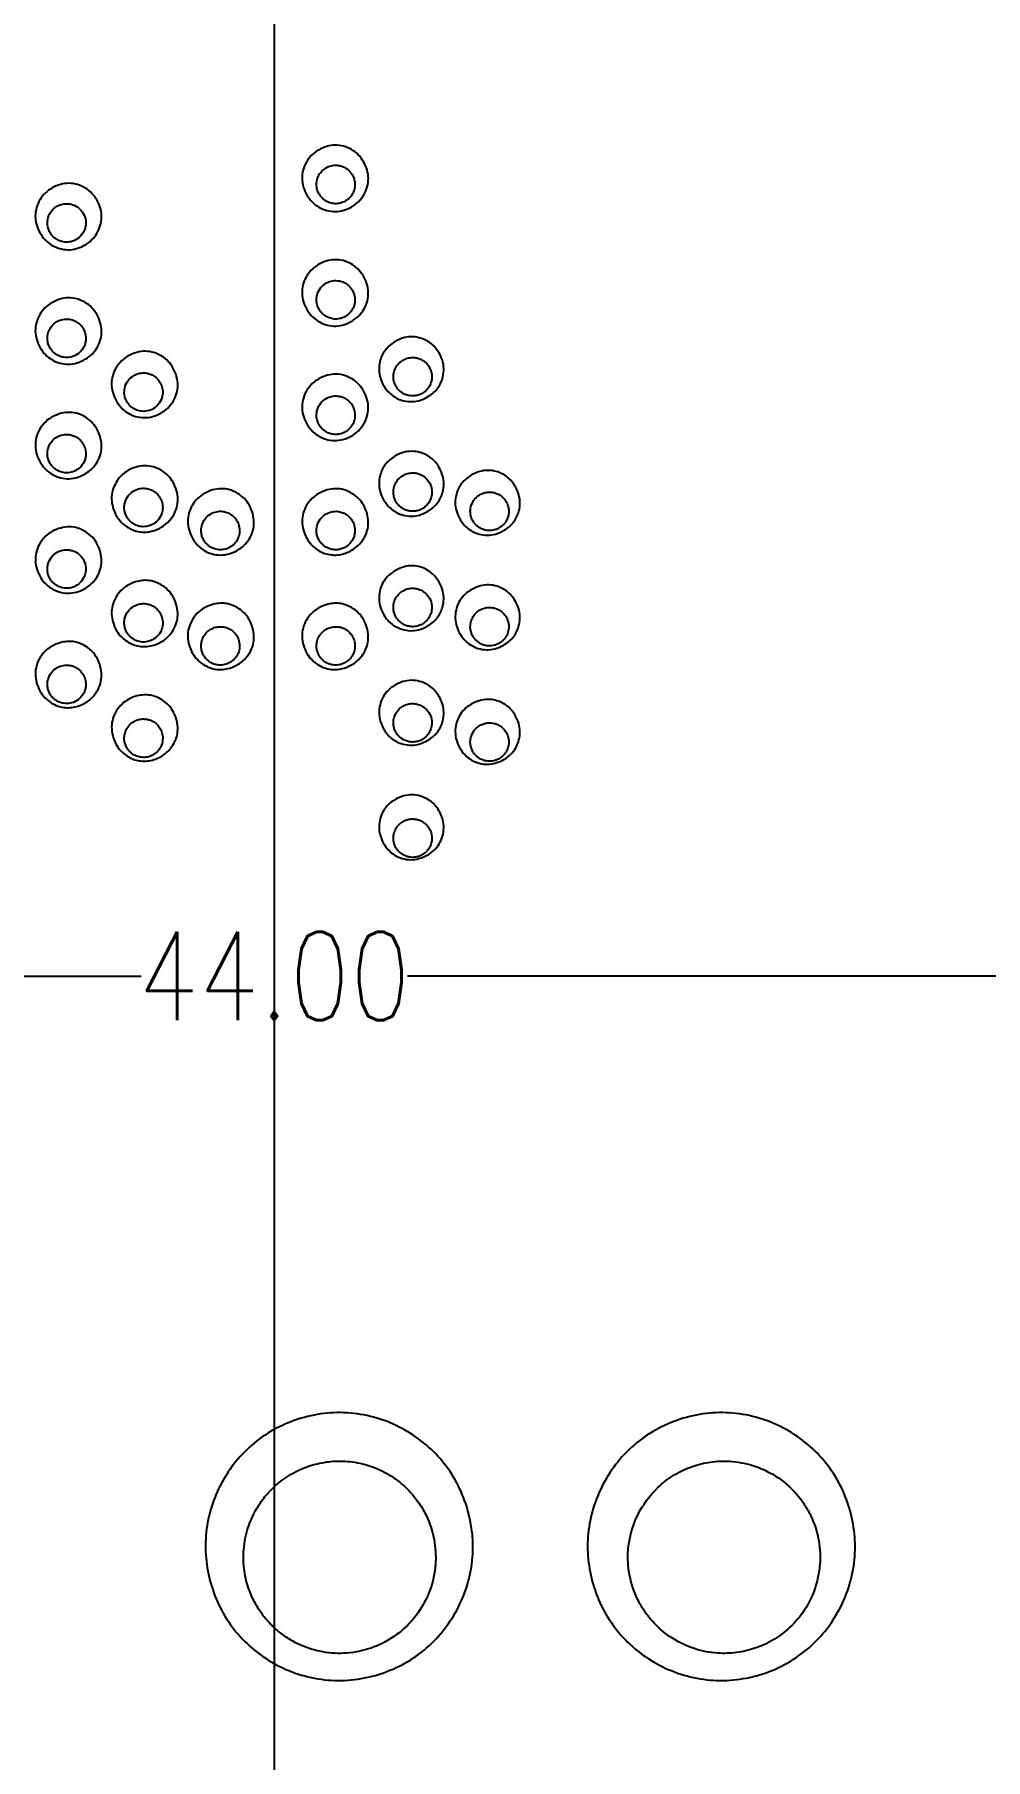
# Model space of a CAD drawing. Header units: inches. Extents: x 259 to 852, y 525 to 700.
# Drawn here: x 480.92 to 505.66, y 569.28 to 614.14 of the extents above; entities that cross this region are included whole.
import ezdxf
from ezdxf.lldxf.tags import DXFTag

# ---------------------------------------------------------------- set-up
doc = ezdxf.new("R2010")
doc.units = ezdxf.units.IN
doc.layers.add('13', color=7, linetype='Continuous')
doc.layers.add('9', color=7, linetype='Continuous')
doc.styles.get("Standard").update_dxf_attribs({"font": 'txt.shx', "width": 0.8})
tags = doc.linetypes.add('PHANTOM', pattern=[50.5, 18, -6.5, 6.5, -6.5, 6.5, -6.5]).pattern_tags.tags
tags[14:15] = [DXFTag(74, 4), DXFTag(75, 0), DXFTag(340, '0'), DXFTag(46, 0.0), DXFTag(50, 0.0), DXFTag(44, 0.0), DXFTag(45, 0.0)]
tags[12:13] = [DXFTag(74, 4), DXFTag(75, 0), DXFTag(340, '0'), DXFTag(46, 0.0), DXFTag(50, 0.0), DXFTag(44, 0.0), DXFTag(45, 0.0)]
tags[10:11] = [DXFTag(74, 4), DXFTag(75, 0), DXFTag(340, '0'), DXFTag(46, 0.0), DXFTag(50, 0.0), DXFTag(44, 0.0), DXFTag(45, 0.0)]
tags[8:9] = [DXFTag(74, 4), DXFTag(75, 0), DXFTag(340, '0'), DXFTag(46, 0.0), DXFTag(50, 0.0), DXFTag(44, 0.0), DXFTag(45, 0.0)]
tags[6:7] = [DXFTag(74, 4), DXFTag(75, 0), DXFTag(340, '0'), DXFTag(46, 0.0), DXFTag(50, 0.0), DXFTag(44, 0.0), DXFTag(45, 0.0)]
tags[4:5] = [DXFTag(74, 4), DXFTag(75, 0), DXFTag(340, '0'), DXFTag(46, 0.0), DXFTag(50, 0.0), DXFTag(44, 0.0), DXFTag(45, 0.0)]
doc.dimstyles.get("Standard").update_dxf_attribs({"dimtxt": 2.3, "dimasz": 2, "dimexe": 0.18, "dimexo": 0.0625, "dimgap": 0.09, "dimtad": 0, "dimzin": 0, "dimdsep": 46, "dimtxsty": 'Standard', "dimcen": 0.09, "dimclrd": 4, "dimclre": 4, "dimclrt": 3, "dimadec": 0, "dimazin": 0, "dimtfac": 1, "dimtofl": 0, "dimtmove": 0, "dimatfit": 3, "dimfxl": 0, "dimtolj": 1, "dimtzin": 0, "dimarcsym": 0})

# ---------------------------------------------------------------- blocks, each defined once
blk = doc.blocks.new('*D24')
at = {"color": 4, "lineweight": -2}
for p, q in [((465.156, 592.982), (465.156, 589.478)), ((509.156, 592.982), (509.156, 589.478)), ((467.156, 589.658), (483.693, 589.658)), ((507.156, 589.658), (490.62, 589.658))]:
    blk.add_line(p, q, dxfattribs=at)
at = {"color": 4}
for points in [[(467.156, 589.992), (467.156, 589.325), (465.156, 589.658)], [(507.156, 589.992), (507.156, 589.325), (509.156, 589.658)]]:
    blk.add_solid(points, dxfattribs=at)
at = {"layer": 'Defpoints', "color": 0}
for p in [(465.156, 593.045), (509.156, 593.045), (509.156, 589.658)]:
    blk.add_point(p, dxfattribs=at)
at = {"color": 3, "insert": (487.156, 589.658), "char_height": 2.3, "attachment_point": 5}
blk.add_mtext('\\A1;44.00', dxfattribs=at)

msp = doc.modelspace()

# ---------------------------------------------------------------- linework, layer by layer
at = {"layer": '13', "color": 7}
for points, knots in [([(489.558, 610.131), (489.534, 610.06), (489.469, 609.927), (489.319, 609.757), (489.128, 609.632), (488.914, 609.549), (488.686, 609.53), (488.466, 609.577), (488.265, 609.676), (488.096, 609.826), (487.971, 610.018), (487.889, 610.232), (487.87, 610.459), (487.917, 610.679), (488.014, 610.88), (488.165, 611.05), (488.356, 611.175), (488.57, 611.258), (488.799, 611.277), (489.018, 611.229), (489.22, 611.131), (489.389, 610.98), (489.513, 610.789), (489.595, 610.574), (489.614, 610.347), (489.583, 610.201), (489.558, 610.131)], [0, 0, 0, 0, 0.041376, 0.081932, 0.124513, 0.167535, 0.208202, 0.249803, 0.291027, 0.3316, 0.37438, 0.417538, 0.458358, 0.500021, 0.54138, 0.581963, 0.624625, 0.667654, 0.708333, 0.749956, 0.79116, 0.831707, 0.874451, 0.917635, 0.958425, 1, 1, 1, 1]), ([(489.231, 610.086), (489.238, 610.109), (489.251, 610.161), (489.262, 610.278), (489.233, 610.428), (489.143, 610.575), (489.028, 610.672), (488.91, 610.725), (488.779, 610.75), (488.627, 610.738), (488.461, 610.663), (488.323, 610.521), (488.255, 610.345), (488.254, 610.18), (488.29, 610.049), (488.351, 609.945), (488.424, 609.867), (488.499, 609.813), (488.57, 609.779), (488.658, 609.751), (488.773, 609.738), (488.914, 609.763), (489.049, 609.83), (489.163, 609.94), (489.213, 610.035), (489.231, 610.086)], [0, 0, 0, 0, 0.022846, 0.051764, 0.112691, 0.1669, 0.21439, 0.255176, 0.289297, 0.340833, 0.397283, 0.458808, 0.52553, 0.573182, 0.61629, 0.654848, 0.688853, 0.718303, 0.743204, 0.763564, 0.80624, 0.851119, 0.898311, 0.947911, 1, 1, 1, 1]), ([(482.616, 609.123), (482.59, 609.053), (482.523, 608.921), (482.37, 608.754), (482.178, 608.632), (481.962, 608.554), (481.734, 608.539), (481.515, 608.59), (481.315, 608.691), (481.148, 608.846), (481.027, 609.04), (480.949, 609.255), (480.934, 609.483), (480.985, 609.702), (481.086, 609.901), (481.239, 610.067), (481.432, 610.19), (481.648, 610.268), (481.876, 610.283), (482.095, 610.232), (482.295, 610.13), (482.461, 609.976), (482.583, 609.782), (482.661, 609.566), (482.675, 609.338), (482.641, 609.193), (482.616, 609.123)], [0, 0, 0, 0, 0.041412, 0.081979, 0.124503, 0.167561, 0.208234, 0.249812, 0.291017, 0.331574, 0.374366, 0.417472, 0.458288, 0.500014, 0.541411, 0.582004, 0.624605, 0.667671, 0.708357, 0.749957, 0.791141, 0.831674, 0.874438, 0.917575, 0.958364, 1, 1, 1, 1]), ([(482.227, 609.078), (482.24, 609.112), (482.253, 609.168), (482.26, 609.293), (482.228, 609.449), (482.114, 609.61), (481.963, 609.711), (481.806, 609.75), (481.649, 609.741), (481.489, 609.681), (481.335, 609.543), (481.26, 609.366), (481.253, 609.206), (481.277, 609.088), (481.324, 608.985), (481.389, 608.9), (481.464, 608.835), (481.546, 608.788), (481.65, 608.751), (481.788, 608.737), (481.96, 608.775), (482.127, 608.887), (482.203, 609.009), (482.227, 609.078)], [0, 0, 0, 0, 0.035297, 0.054937, 0.121854, 0.183353, 0.239586, 0.290756, 0.334048, 0.387845, 0.452189, 0.527068, 0.567475, 0.605662, 0.641647, 0.67545, 0.707095, 0.736613, 0.764042, 0.811505, 0.866581, 0.92939, 1, 1, 1, 1]), ([(489.545, 607.115), (489.517, 607.046), (489.446, 606.916), (489.289, 606.754), (489.092, 606.636), (488.874, 606.564), (488.645, 606.556), (488.428, 606.614), (488.231, 606.722), (488.069, 606.88), (487.953, 607.077), (487.882, 607.294), (487.873, 607.522), (487.931, 607.739), (488.037, 607.936), (488.195, 608.098), (488.392, 608.215), (488.61, 608.287), (488.839, 608.295), (489.057, 608.237), (489.253, 608.129), (489.415, 607.971), (489.53, 607.774), (489.602, 607.557), (489.61, 607.329), (489.572, 607.185), (489.545, 607.115)], [0, 0, 0, 0, 0.041413, 0.081963, 0.124475, 0.167463, 0.20813, 0.249806, 0.291041, 0.331612, 0.37435, 0.417506, 0.458339, 0.500035, 0.541425, 0.581993, 0.624574, 0.667559, 0.708232, 0.749923, 0.791142, 0.831695, 0.874409, 0.917597, 0.958398, 1, 1, 1, 1]), ([(489.223, 607.065), (489.232, 607.09), (489.25, 607.149), (489.263, 607.272), (489.234, 607.426), (489.145, 607.572), (489.032, 607.669), (488.915, 607.724), (488.785, 607.75), (488.633, 607.739), (488.468, 607.667), (488.329, 607.529), (488.26, 607.362), (488.252, 607.209), (488.276, 607.09), (488.321, 606.991), (488.38, 606.911), (488.443, 606.852), (488.506, 606.81), (488.565, 606.782), (488.644, 606.754), (488.754, 606.738), (488.896, 606.757), (489.033, 606.819), (489.15, 606.923), (489.203, 607.015), (489.223, 607.065)], [0, 0, 0, 0, 0.025804, 0.059286, 0.119635, 0.173362, 0.220475, 0.261002, 0.294997, 0.346226, 0.402201, 0.463134, 0.529187, 0.57134, 0.609896, 0.644851, 0.676204, 0.703955, 0.728106, 0.748662, 0.765634, 0.808203, 0.85279, 0.899538, 0.948572, 1, 1, 1, 1]), ([(482.601, 606.108), (482.572, 606.039), (482.499, 605.91), (482.339, 605.751), (482.141, 605.638), (481.922, 605.569), (481.693, 605.565), (481.476, 605.627), (481.281, 605.738), (481.122, 605.9), (481.01, 606.099), (480.942, 606.318), (480.938, 606.546), (481, 606.762), (481.11, 606.956), (481.271, 607.116), (481.469, 607.229), (481.688, 607.297), (481.917, 607.301), (482.133, 607.239), (482.328, 607.128), (482.487, 606.966), (482.6, 606.767), (482.667, 606.548), (482.671, 606.32), (482.63, 606.176), (482.601, 606.108)], [0, 0, 0, 0, 0.041464, 0.082029, 0.124478, 0.167515, 0.208187, 0.249832, 0.29104, 0.331594, 0.374358, 0.417449, 0.458279, 0.500047, 0.541481, 0.582058, 0.624569, 0.667596, 0.708272, 0.749933, 0.79113, 0.831666, 0.874399, 0.91752, 0.95832, 1, 1, 1, 1]), ([(482.219, 606.056), (482.231, 606.086), (482.25, 606.148), (482.262, 606.267), (482.238, 606.407), (482.164, 606.547), (482.058, 606.652), (481.934, 606.718), (481.8, 606.749), (481.652, 606.742), (481.49, 606.682), (481.339, 606.547), (481.262, 606.375), (481.252, 606.217), (481.273, 606.098), (481.319, 605.994), (481.381, 605.909), (481.454, 605.842), (481.532, 605.795), (481.634, 605.755), (481.772, 605.736), (481.946, 605.77), (482.114, 605.875), (482.192, 605.99), (482.219, 606.056)], [0, 0, 0, 0, 0.03129, 0.062585, 0.115767, 0.165691, 0.212453, 0.256171, 0.29699, 0.341448, 0.395245, 0.458475, 0.531172, 0.572089, 0.610523, 0.646491, 0.680014, 0.711118, 0.739836, 0.76621, 0.814599, 0.869577, 0.931336, 1, 1, 1, 1]), ([(491.544, 605.246), (491.531, 605.192), (491.497, 605.089), (491.414, 604.948), (491.301, 604.826), (491.15, 604.714), (490.964, 604.625), (490.744, 604.586), (490.544, 604.609), (490.371, 604.667), (490.231, 604.751), (490.109, 604.863), (489.998, 605.015), (489.91, 605.201), (489.872, 605.419), (489.894, 605.619), (489.951, 605.791), (490.034, 605.932), (490.147, 606.054), (490.299, 606.166), (490.485, 606.255), (490.705, 606.294), (490.905, 606.271), (491.077, 606.212), (491.218, 606.129), (491.34, 606.016), (491.45, 605.865), (491.538, 605.679), (491.576, 605.461), (491.56, 605.316), (491.544, 605.246)], [0, 0, 0, 0, 0.031232, 0.061628, 0.092487, 0.125051, 0.168009, 0.208551, 0.249794, 0.280919, 0.311286, 0.342203, 0.37491, 0.417901, 0.458624, 0.500034, 0.53123, 0.561623, 0.592516, 0.625149, 0.668144, 0.708696, 0.749939, 0.781073, 0.811432, 0.842313, 0.874956, 0.91793, 0.958628, 1, 1, 1, 1]), ([(484.576, 604.702), (484.546, 604.634), (484.47, 604.506), (484.306, 604.35), (484.106, 604.241), (483.886, 604.177), (483.656, 604.178), (483.441, 604.245), (483.248, 604.36), (483.093, 604.525), (482.985, 604.727), (482.922, 604.947), (482.923, 605.175), (482.989, 605.389), (483.104, 605.581), (483.267, 605.737), (483.468, 605.846), (483.688, 605.91), (483.918, 605.909), (484.133, 605.842), (484.325, 605.726), (484.481, 605.561), (484.589, 605.36), (484.652, 605.14), (484.651, 604.912), (484.607, 604.77), (484.576, 604.702)], [0, 0, 0, 0, 0.041483, 0.082048, 0.124477, 0.167484, 0.208154, 0.249848, 0.291063, 0.331622, 0.374368, 0.417471, 0.458308, 0.500069, 0.541516, 0.582082, 0.62456, 0.66754, 0.708207, 0.749922, 0.791136, 0.831678, 0.874382, 0.917513, 0.958319, 1, 1, 1, 1]), ([(491.243, 605.13), (491.247, 605.147), (491.254, 605.185), (491.26, 605.29), (491.231, 605.436), (491.134, 605.586), (491.014, 605.68), (490.896, 605.729), (490.776, 605.749), (490.648, 605.739), (490.513, 605.69), (490.39, 605.597), (490.297, 605.465), (490.253, 605.314), (490.256, 605.17), (490.291, 605.05), (490.346, 604.952), (490.413, 604.877), (490.484, 604.823), (490.552, 604.787), (490.613, 604.764), (490.688, 604.747), (490.785, 604.741), (490.903, 604.762), (491.017, 604.812), (491.119, 604.892), (491.199, 605), (491.232, 605.085), (491.243, 605.13)], [0, 0, 0, 0, 0.017283, 0.037482, 0.101508, 0.157626, 0.205833, 0.246143, 0.278603, 0.320643, 0.36551, 0.413357, 0.464307, 0.518461, 0.562077, 0.60187, 0.637838, 0.669978, 0.698291, 0.722779, 0.743449, 0.760316, 0.796413, 0.833926, 0.872955, 0.913593, 0.955917, 1, 1, 1, 1]), ([(484.215, 604.646), (484.229, 604.678), (484.249, 604.743), (484.261, 604.858), (484.243, 604.983), (484.189, 605.107), (484.109, 605.206), (484.013, 605.279), (483.911, 605.324), (483.791, 605.349), (483.648, 605.342), (483.485, 605.278), (483.338, 605.145), (483.263, 604.975), (483.252, 604.817), (483.274, 604.696), (483.321, 604.591), (483.383, 604.506), (483.455, 604.442), (483.529, 604.397), (483.63, 604.356), (483.768, 604.335), (483.944, 604.369), (484.11, 604.472), (484.188, 604.583), (484.215, 604.646)], [0, 0, 0, 0, 0.032945, 0.065939, 0.11151, 0.154388, 0.194618, 0.232254, 0.267364, 0.300032, 0.346944, 0.401314, 0.463303, 0.533007, 0.575534, 0.615023, 0.651484, 0.684929, 0.715378, 0.742856, 0.7674, 0.817543, 0.872865, 0.933621, 1, 1, 1, 1]), ([(489.529, 604.101), (489.498, 604.033), (489.421, 603.906), (489.256, 603.751), (489.054, 603.643), (488.833, 603.581), (488.604, 603.583), (488.389, 603.652), (488.198, 603.769), (488.044, 603.935), (487.937, 604.137), (487.876, 604.357), (487.879, 604.585), (487.946, 604.799), (488.063, 604.99), (488.228, 605.145), (488.429, 605.253), (488.65, 605.315), (488.88, 605.312), (489.095, 605.243), (489.286, 605.126), (489.44, 604.961), (489.546, 604.759), (489.608, 604.539), (489.605, 604.311), (489.56, 604.169), (489.529, 604.101)], [0, 0, 0, 0, 0.041466, 0.082019, 0.124471, 0.167425, 0.208093, 0.249844, 0.291086, 0.331658, 0.374371, 0.417524, 0.458364, 0.500081, 0.541508, 0.582058, 0.624552, 0.66747, 0.708131, 0.749908, 0.791153, 0.831709, 0.874374, 0.917553, 0.958362, 1, 1, 1, 1]), ([(489.214, 604.043), (489.226, 604.071), (489.248, 604.136), (489.264, 604.267), (489.234, 604.424), (489.148, 604.569), (489.036, 604.667), (488.92, 604.722), (488.791, 604.75), (488.64, 604.741), (488.474, 604.671), (488.334, 604.537), (488.263, 604.372), (488.252, 604.22), (488.273, 604.101), (488.316, 604), (488.372, 603.92), (488.433, 603.86), (488.494, 603.817), (488.55, 603.788), (488.62, 603.761), (488.712, 603.742), (488.829, 603.745), (488.947, 603.777), (489.056, 603.838), (489.15, 603.928), (489.196, 604.003), (489.214, 604.043)], [0, 0, 0, 0, 0.028813, 0.066882, 0.12674, 0.180032, 0.226778, 0.267014, 0.300813, 0.351723, 0.407193, 0.467492, 0.532826, 0.575253, 0.613941, 0.648887, 0.680089, 0.707547, 0.731264, 0.751245, 0.767503, 0.802811, 0.839362, 0.877264, 0.916614, 0.9575, 1, 1, 1, 1]), ([(482.585, 603.093), (482.553, 603.026), (482.473, 602.9), (482.306, 602.749), (482.103, 602.645), (481.881, 602.586), (481.652, 602.593), (481.438, 602.666), (481.248, 602.787), (481.097, 602.956), (480.994, 603.16), (480.938, 603.382), (480.945, 603.61), (481.017, 603.822), (481.136, 604.011), (481.304, 604.162), (481.507, 604.266), (481.729, 604.324), (481.958, 604.317), (482.172, 604.244), (482.361, 604.123), (482.512, 603.954), (482.615, 603.75), (482.672, 603.529), (482.665, 603.301), (482.617, 603.16), (482.585, 603.093)], [0, 0, 0, 0, 0.041525, 0.082096, 0.124477, 0.167492, 0.208163, 0.249872, 0.291081, 0.331636, 0.374383, 0.417452, 0.458287, 0.500084, 0.541569, 0.582134, 0.62455, 0.66752, 0.708184, 0.749925, 0.79114, 0.831676, 0.874365, 0.917462, 0.958271, 1, 1, 1, 1]), ([(482.21, 603.034), (482.225, 603.067), (482.248, 603.136), (482.261, 603.254), (482.244, 603.38), (482.191, 603.502), (482.114, 603.601), (482.019, 603.675), (481.916, 603.723), (481.797, 603.748), (481.655, 603.743), (481.494, 603.683), (481.344, 603.553), (481.265, 603.384), (481.251, 603.228), (481.27, 603.108), (481.314, 603.004), (481.374, 602.918), (481.444, 602.851), (481.518, 602.802), (481.618, 602.759), (481.755, 602.735), (481.93, 602.764), (482.099, 602.862), (482.181, 602.971), (482.21, 603.034)], [0, 0, 0, 0, 0.035145, 0.070325, 0.114755, 0.156831, 0.196614, 0.234178, 0.269612, 0.303018, 0.348272, 0.401953, 0.46421, 0.535121, 0.576554, 0.615245, 0.651209, 0.684467, 0.715047, 0.742982, 0.76832, 0.817351, 0.872141, 0.932961, 1, 1, 1, 1]), ([(484.559, 601.687), (484.526, 601.62), (484.443, 601.497), (484.273, 601.349), (484.067, 601.249), (483.844, 601.195), (483.615, 601.207), (483.403, 601.285), (483.216, 601.41), (483.069, 601.582), (482.97, 601.788), (482.918, 602.01), (482.93, 602.238), (483.007, 602.449), (483.13, 602.635), (483.301, 602.783), (483.506, 602.883), (483.729, 602.936), (483.959, 602.924), (484.171, 602.846), (484.358, 602.721), (484.505, 602.549), (484.603, 602.344), (484.656, 602.121), (484.644, 601.894), (484.593, 601.754), (484.559, 601.687)], [0, 0, 0, 0, 0.041544, 0.082111, 0.124473, 0.167446, 0.208113, 0.249877, 0.2911, 0.331664, 0.374391, 0.417471, 0.458309, 0.500096, 0.541599, 0.582155, 0.624541, 0.667461, 0.708121, 0.749928, 0.791158, 0.831697, 0.874354, 0.917466, 0.95828, 1, 1, 1, 1]), ([(491.538, 602.246), (491.524, 602.193), (491.487, 602.091), (491.4, 601.952), (491.285, 601.833), (491.13, 601.725), (490.942, 601.64), (490.721, 601.608), (490.521, 601.636), (490.35, 601.699), (490.212, 601.787), (490.093, 601.903), (489.987, 602.057), (489.904, 602.245), (489.871, 602.464), (489.899, 602.663), (489.961, 602.833), (490.047, 602.972), (490.163, 603.091), (490.318, 603.199), (490.507, 603.284), (490.728, 603.316), (490.928, 603.288), (491.098, 603.224), (491.237, 603.137), (491.355, 603.021), (491.461, 602.867), (491.544, 602.679), (491.576, 602.46), (491.557, 602.316), (491.538, 602.246)], [0, 0, 0, 0, 0.031228, 0.061618, 0.092471, 0.125034, 0.168002, 0.20853, 0.249761, 0.280887, 0.311259, 0.342179, 0.374884, 0.417863, 0.458592, 0.50001, 0.531209, 0.561601, 0.592488, 0.625115, 0.668115, 0.708652, 0.749882, 0.781016, 0.811381, 0.842273, 0.874927, 0.9179, 0.958614, 1, 1, 1, 1]), ([(491.24, 602.116), (491.245, 602.136), (491.253, 602.178), (491.261, 602.286), (491.232, 602.434), (491.137, 602.583), (491.018, 602.678), (490.9, 602.728), (490.78, 602.749), (490.653, 602.74), (490.517, 602.692), (490.394, 602.601), (490.3, 602.47), (490.256, 602.325), (490.255, 602.191), (490.279, 602.082), (490.323, 601.989), (490.378, 601.914), (490.438, 601.856), (490.499, 601.814), (490.558, 601.784), (490.61, 601.765), (490.675, 601.749), (490.757, 601.741), (490.858, 601.752), (490.958, 601.783), (491.053, 601.837), (491.135, 601.912), (491.201, 602.007), (491.23, 602.079), (491.24, 602.116)], [0, 0, 0, 0, 0.019047, 0.041902, 0.105335, 0.161035, 0.209005, 0.249273, 0.28191, 0.323645, 0.368204, 0.415771, 0.466497, 0.520505, 0.559363, 0.595201, 0.628015, 0.657807, 0.684578, 0.708329, 0.729064, 0.746793, 0.761529, 0.792274, 0.824004, 0.8568, 0.890735, 0.925874, 0.962278, 1, 1, 1, 1]), ([(493.519, 601.746), (493.505, 601.693), (493.468, 601.591), (493.38, 601.453), (493.264, 601.334), (493.109, 601.227), (492.92, 601.143), (492.698, 601.111), (492.499, 601.141), (492.329, 601.205), (492.191, 601.293), (492.073, 601.409), (491.967, 601.564), (491.885, 601.752), (491.854, 601.971), (491.882, 602.17), (491.944, 602.34), (492.032, 602.478), (492.148, 602.597), (492.303, 602.704), (492.493, 602.788), (492.714, 602.82), (492.914, 602.791), (493.084, 602.726), (493.222, 602.638), (493.34, 602.522), (493.445, 602.367), (493.527, 602.179), (493.558, 601.96), (493.538, 601.816), (493.519, 601.746)], [0, 0, 0, 0, 0.03122, 0.0616, 0.092451, 0.125027, 0.168002, 0.208531, 0.249763, 0.280899, 0.311281, 0.342203, 0.374895, 0.417866, 0.458596, 0.500014, 0.531206, 0.561589, 0.592472, 0.625108, 0.668109, 0.708643, 0.749873, 0.781016, 0.81139, 0.842286, 0.874931, 0.917902, 0.958618, 1, 1, 1, 1]), ([(484.205, 601.625), (484.214, 601.643), (484.243, 601.713), (484.266, 601.846), (484.237, 602.012), (484.159, 602.154), (484.052, 602.256), (483.934, 602.318), (483.802, 602.349), (483.653, 602.343), (483.49, 602.281), (483.344, 602.151), (483.268, 601.99), (483.252, 601.844), (483.265, 601.735), (483.298, 601.637), (483.345, 601.555), (483.402, 601.488), (483.463, 601.437), (483.525, 601.399), (483.616, 601.36), (483.75, 601.335), (483.927, 601.363), (484.094, 601.459), (484.176, 601.565), (484.205, 601.625)], [0, 0, 0, 0, 0.019676, 0.073635, 0.129246, 0.18015, 0.226425, 0.268175, 0.305551, 0.352796, 0.406917, 0.46813, 0.536577, 0.574458, 0.609813, 0.642646, 0.672968, 0.700788, 0.726122, 0.74899, 0.769421, 0.819883, 0.874924, 0.934877, 1, 1, 1, 1]), ([(486.538, 601.085), (486.504, 601.019), (486.421, 600.896), (486.248, 600.749), (486.042, 600.651), (485.818, 600.599), (485.589, 600.613), (485.378, 600.693), (485.192, 600.82), (485.046, 600.993), (484.95, 601.199), (484.9, 601.422), (484.914, 601.649), (484.992, 601.859), (485.117, 602.045), (485.289, 602.192), (485.496, 602.29), (485.719, 602.341), (485.949, 602.327), (486.16, 602.247), (486.346, 602.12), (486.491, 601.947), (486.588, 601.741), (486.638, 601.518), (486.624, 601.291), (486.572, 601.152), (486.538, 601.085)], [0, 0, 0, 0, 0.041544, 0.082106, 0.124469, 0.167408, 0.208072, 0.249874, 0.291113, 0.331684, 0.374392, 0.417494, 0.458333, 0.500102, 0.541604, 0.582154, 0.624538, 0.667423, 0.708082, 0.749929, 0.791173, 0.831716, 0.874351, 0.917484, 0.9583, 1, 1, 1, 1]), ([(489.512, 601.086), (489.478, 601.02), (489.394, 600.897), (489.222, 600.75), (489.033, 600.659), (488.847, 600.611), (488.676, 600.603), (488.51, 600.632), (488.336, 600.703), (488.166, 600.819), (488.02, 600.992), (487.923, 601.198), (487.873, 601.421), (487.886, 601.648), (487.964, 601.858), (488.089, 602.044), (488.262, 602.191), (488.468, 602.29), (488.692, 602.341), (488.921, 602.327), (489.132, 602.247), (489.318, 602.121), (489.464, 601.948), (489.561, 601.742), (489.611, 601.52), (489.598, 601.293), (489.546, 601.153), (489.512, 601.086)], [0, 0, 0, 0, 0.041514, 0.082061, 0.124441, 0.156991, 0.187823, 0.218342, 0.249997, 0.29125, 0.331823, 0.374502, 0.417633, 0.458467, 0.500194, 0.541666, 0.5822, 0.624602, 0.667445, 0.708097, 0.749968, 0.791224, 0.831768, 0.874373, 0.917534, 0.958343, 1, 1, 1, 1]), ([(493.239, 601.615), (493.244, 601.634), (493.253, 601.677), (493.26, 601.778), (493.237, 601.911), (493.163, 602.048), (493.066, 602.144), (492.966, 602.203), (492.874, 602.233), (492.784, 602.246), (492.692, 602.244), (492.594, 602.221), (492.498, 602.177), (492.412, 602.112), (492.339, 602.027), (492.285, 601.925), (492.255, 601.807), (492.255, 601.685), (492.283, 601.57), (492.331, 601.475), (492.39, 601.401), (492.452, 601.345), (492.513, 601.306), (492.569, 601.28), (492.616, 601.264), (492.669, 601.251), (492.734, 601.243), (492.814, 601.246), (492.893, 601.261), (492.97, 601.29), (493.043, 601.332), (493.109, 601.387), (493.166, 601.453), (493.211, 601.53), (493.231, 601.586), (493.239, 601.615)], [0, 0, 0, 0, 0.019752, 0.042487, 0.098122, 0.147516, 0.190665, 0.227572, 0.258251, 0.282743, 0.313057, 0.344495, 0.377139, 0.411063, 0.446332, 0.483004, 0.521131, 0.562489, 0.600202, 0.634267, 0.664682, 0.691443, 0.71455, 0.734004, 0.74981, 0.761976, 0.786376, 0.811196, 0.836479, 0.862265, 0.888593, 0.915498, 0.943014, 0.971171, 1, 1, 1, 1]), ([(486.204, 601.021), (486.217, 601.047), (486.245, 601.119), (486.265, 601.255), (486.236, 601.416), (486.156, 601.558), (486.048, 601.658), (485.932, 601.718), (485.801, 601.749), (485.651, 601.743), (485.487, 601.679), (485.343, 601.549), (485.268, 601.388), (485.252, 601.242), (485.266, 601.128), (485.301, 601.03), (485.35, 600.948), (485.408, 600.883), (485.468, 600.834), (485.527, 600.799), (485.605, 600.765), (485.714, 600.74), (485.854, 600.747), (485.993, 600.796), (486.118, 600.888), (486.18, 600.974), (486.204, 601.021)], [0, 0, 0, 0, 0.028344, 0.074965, 0.131889, 0.183444, 0.229688, 0.270706, 0.306625, 0.355363, 0.409828, 0.47029, 0.536942, 0.576464, 0.612995, 0.646535, 0.677089, 0.704662, 0.729266, 0.750914, 0.769629, 0.810689, 0.854065, 0.899963, 0.948559, 1, 1, 1, 1]), ([(489.204, 601.022), (489.219, 601.051), (489.246, 601.124), (489.264, 601.262), (489.235, 601.422), (489.15, 601.566), (489.04, 601.664), (488.926, 601.72), (488.797, 601.749), (488.646, 601.742), (488.481, 601.675), (488.34, 601.544), (488.268, 601.387), (488.252, 601.245), (488.264, 601.136), (488.296, 601.041), (488.341, 600.962), (488.392, 600.9), (488.445, 600.852), (488.496, 600.817), (488.542, 600.792), (488.6, 600.768), (488.677, 600.748), (488.776, 600.742), (488.878, 600.756), (488.976, 600.792), (489.068, 600.849), (489.147, 600.926), (489.187, 600.988), (489.204, 601.022)], [0, 0, 0, 0, 0.031852, 0.074571, 0.133984, 0.186855, 0.233211, 0.2731, 0.306614, 0.357244, 0.412228, 0.471897, 0.536506, 0.574779, 0.609957, 0.642039, 0.671023, 0.69691, 0.7197, 0.739397, 0.756006, 0.769539, 0.799707, 0.830662, 0.86249, 0.895269, 0.92907, 0.963961, 1, 1, 1, 1]), ([(482.567, 600.078), (482.531, 600.013), (482.446, 599.892), (482.271, 599.748), (482.064, 599.653), (481.839, 599.605), (481.61, 599.624), (481.4, 599.707), (481.217, 599.838), (481.074, 600.014), (480.981, 600.222), (480.935, 600.446), (480.953, 600.672), (481.035, 600.881), (481.164, 601.064), (481.338, 601.207), (481.546, 601.302), (481.77, 601.35), (482, 601.331), (482.21, 601.247), (482.393, 601.117), (482.536, 600.941), (482.629, 600.733), (482.675, 600.509), (482.657, 600.283), (482.602, 600.144), (482.567, 600.078)], [0, 0, 0, 0, 0.041592, 0.082165, 0.124469, 0.167438, 0.208102, 0.24989, 0.291114, 0.331676, 0.374396, 0.417433, 0.458272, 0.500105, 0.541654, 0.582213, 0.624537, 0.667454, 0.708115, 0.749949, 0.791172, 0.831703, 0.874352, 0.917423, 0.958238, 1, 1, 1, 1]), ([(482.199, 600.013), (482.218, 600.049), (482.246, 600.124), (482.261, 600.244), (482.247, 600.36), (482.209, 600.467), (482.15, 600.559), (482.076, 600.633), (481.993, 600.689), (481.905, 600.725), (481.797, 600.748), (481.659, 600.744), (481.498, 600.685), (481.349, 600.558), (481.271, 600.398), (481.252, 600.254), (481.262, 600.147), (481.292, 600.05), (481.337, 599.967), (481.392, 599.899), (481.452, 599.845), (481.514, 599.805), (481.605, 599.763), (481.738, 599.736), (481.913, 599.758), (482.084, 599.849), (482.168, 599.953), (482.199, 600.013)], [0, 0, 0, 0, 0.039038, 0.078165, 0.116235, 0.152527, 0.187086, 0.21996, 0.251208, 0.280899, 0.309113, 0.354907, 0.408381, 0.469745, 0.539124, 0.575991, 0.610563, 0.642849, 0.672862, 0.700618, 0.726137, 0.749447, 0.770582, 0.820017, 0.87451, 0.934417, 1, 1, 1, 1]), ([(491.532, 599.246), (491.517, 599.193), (491.477, 599.092), (491.386, 598.956), (491.268, 598.84), (491.11, 598.736), (490.919, 598.657), (490.697, 598.63), (490.498, 598.664), (490.329, 598.732), (490.193, 598.823), (490.077, 598.943), (489.976, 599.1), (489.898, 599.29), (489.872, 599.509), (489.907, 599.725), (489.994, 599.925), (490.136, 600.096), (490.321, 600.225), (490.53, 600.312), (490.752, 600.338), (490.951, 600.304), (491.119, 600.235), (491.255, 600.144), (491.37, 600.025), (491.472, 599.868), (491.55, 599.678), (491.576, 599.459), (491.552, 599.315), (491.532, 599.246)], [0, 0, 0, 0, 0.031238, 0.061634, 0.092494, 0.125067, 0.168063, 0.208589, 0.249816, 0.280949, 0.311329, 0.342255, 0.374963, 0.417929, 0.458679, 0.500123, 0.54143, 0.582062, 0.625067, 0.668071, 0.708592, 0.749811, 0.780952, 0.811328, 0.842232, 0.874895, 0.91787, 0.958601, 1, 1, 1, 1]), ([(484.54, 598.673), (484.503, 598.608), (484.415, 598.489), (484.238, 598.348), (484.045, 598.265), (483.858, 598.224), (483.687, 598.223), (483.521, 598.259), (483.35, 598.338), (483.185, 598.461), (483.046, 598.64), (482.957, 598.85), (482.916, 599.074), (482.939, 599.3), (483.026, 599.507), (483.159, 599.687), (483.336, 599.827), (483.529, 599.91), (483.716, 599.951), (483.887, 599.952), (484.053, 599.916), (484.223, 599.837), (484.389, 599.714), (484.528, 599.536), (484.616, 599.326), (484.658, 599.101), (484.635, 598.875), (484.577, 598.738), (484.54, 598.673)], [0, 0, 0, 0, 0.041598, 0.08215, 0.124411, 0.156959, 0.18778, 0.218296, 0.249972, 0.291205, 0.331761, 0.374436, 0.417475, 0.458303, 0.500111, 0.541665, 0.582203, 0.624492, 0.657004, 0.687813, 0.718342, 0.750052, 0.791273, 0.831792, 0.874394, 0.917465, 0.958268, 1, 1, 1, 1]), ([(493.513, 598.746), (493.498, 598.694), (493.457, 598.593), (493.366, 598.457), (493.247, 598.341), (493.088, 598.238), (492.897, 598.159), (492.674, 598.134), (492.458, 598.172), (492.258, 598.261), (492.088, 598.405), (491.963, 598.59), (491.879, 598.797), (491.854, 599.017), (491.89, 599.232), (491.977, 599.432), (492.121, 599.603), (492.307, 599.73), (492.516, 599.816), (492.738, 599.842), (492.937, 599.806), (493.105, 599.737), (493.24, 599.645), (493.355, 599.526), (493.456, 599.369), (493.533, 599.179), (493.558, 598.959), (493.534, 598.816), (493.513, 598.746)], [0, 0, 0, 0, 0.031236, 0.061628, 0.092493, 0.125088, 0.168098, 0.208634, 0.249871, 0.291115, 0.331785, 0.374888, 0.417855, 0.458612, 0.500062, 0.541362, 0.581988, 0.625008, 0.668021, 0.708545, 0.74977, 0.780927, 0.81132, 0.842232, 0.874885, 0.917862, 0.958599, 1, 1, 1, 1]), ([(484.194, 598.604), (484.207, 598.627), (484.242, 598.703), (484.265, 598.835), (484.243, 598.985), (484.187, 599.109), (484.107, 599.207), (484.014, 599.278), (483.917, 599.322), (483.801, 599.348), (483.659, 599.344), (483.496, 599.284), (483.349, 599.158), (483.271, 599), (483.252, 598.855), (483.262, 598.745), (483.293, 598.647), (483.339, 598.564), (483.394, 598.497), (483.452, 598.445), (483.511, 598.407), (483.6, 598.365), (483.732, 598.336), (483.909, 598.357), (484.078, 598.445), (484.163, 598.546), (484.194, 598.604)], [0, 0, 0, 0, 0.025851, 0.081509, 0.128175, 0.171432, 0.211329, 0.247926, 0.281305, 0.311575, 0.359038, 0.412851, 0.473296, 0.540564, 0.578917, 0.614548, 0.647461, 0.677665, 0.70517, 0.729991, 0.752148, 0.771672, 0.8223, 0.876963, 0.936085, 1, 1, 1, 1]), ([(486.519, 598.071), (486.481, 598.006), (486.392, 597.888), (486.213, 597.749), (486.02, 597.668), (485.832, 597.628), (485.661, 597.629), (485.496, 597.666), (485.326, 597.746), (485.161, 597.871), (485.024, 598.051), (484.937, 598.261), (484.898, 598.486), (484.923, 598.712), (485.012, 598.918), (485.146, 599.097), (485.325, 599.236), (485.518, 599.317), (485.706, 599.356), (485.877, 599.356), (486.042, 599.318), (486.212, 599.238), (486.377, 599.113), (486.514, 598.933), (486.6, 598.723), (486.64, 598.499), (486.615, 598.273), (486.556, 598.136), (486.519, 598.071)], [0, 0, 0, 0, 0.041597, 0.082141, 0.124401, 0.156912, 0.187718, 0.218247, 0.249962, 0.291216, 0.33178, 0.374432, 0.417497, 0.458327, 0.500113, 0.541665, 0.582199, 0.624491, 0.656971, 0.687768, 0.718309, 0.750056, 0.791292, 0.831815, 0.874393, 0.917487, 0.95829, 1, 1, 1, 1]), ([(489.492, 598.072), (489.455, 598.008), (489.366, 597.889), (489.187, 597.749), (488.993, 597.668), (488.806, 597.628), (488.635, 597.628), (488.469, 597.666), (488.299, 597.746), (488.135, 597.87), (487.998, 598.05), (487.911, 598.26), (487.871, 598.484), (487.895, 598.71), (487.984, 598.917), (488.118, 599.096), (488.297, 599.235), (488.491, 599.317), (488.678, 599.356), (488.849, 599.356), (489.015, 599.318), (489.185, 599.238), (489.349, 599.114), (489.486, 598.935), (489.573, 598.725), (489.613, 598.5), (489.588, 598.274), (489.53, 598.137), (489.492, 598.072)], [0, 0, 0, 0, 0.041572, 0.082106, 0.124394, 0.156872, 0.187667, 0.218207, 0.249952, 0.29123, 0.331804, 0.374431, 0.417541, 0.458371, 0.500117, 0.541643, 0.582167, 0.62449, 0.656937, 0.687724, 0.718276, 0.750052, 0.791311, 0.831841, 0.874392, 0.917528, 0.958331, 1, 1, 1, 1]), ([(491.236, 599.103), (491.242, 599.124), (491.252, 599.171), (491.261, 599.283), (491.232, 599.432), (491.139, 599.58), (491.021, 599.676), (490.904, 599.727), (490.784, 599.749), (490.656, 599.741), (490.521, 599.694), (490.398, 599.605), (490.302, 599.475), (490.257, 599.332), (490.254, 599.199), (490.277, 599.09), (490.319, 598.996), (490.372, 598.921), (490.431, 598.862), (490.491, 598.819), (490.549, 598.788), (490.601, 598.769), (490.665, 598.751), (490.746, 598.741), (490.848, 598.749), (490.948, 598.779), (491.043, 598.83), (491.127, 598.903), (491.195, 598.995), (491.225, 599.066), (491.236, 599.103)], [0, 0, 0, 0, 0.020846, 0.046376, 0.109363, 0.164732, 0.212497, 0.2527, 0.285432, 0.326881, 0.371135, 0.418412, 0.468892, 0.522719, 0.56155, 0.597341, 0.63009, 0.659798, 0.686468, 0.7101, 0.730702, 0.748282, 0.762858, 0.793511, 0.825092, 0.857697, 0.891414, 0.926324, 0.962498, 1, 1, 1, 1]), ([(493.235, 598.602), (493.242, 598.623), (493.252, 598.67), (493.261, 598.775), (493.238, 598.909), (493.165, 599.044), (493.07, 599.14), (492.971, 599.2), (492.878, 599.232), (492.783, 599.247), (492.679, 599.243), (492.565, 599.212), (492.457, 599.151), (492.363, 599.063), (492.293, 598.949), (492.256, 598.82), (492.254, 598.693), (492.28, 598.579), (492.326, 598.483), (492.383, 598.408), (492.444, 598.352), (492.504, 598.311), (492.558, 598.284), (492.605, 598.267), (492.659, 598.253), (492.723, 598.244), (492.803, 598.245), (492.882, 598.258), (492.96, 598.285), (493.033, 598.326), (493.1, 598.378), (493.158, 598.443), (493.205, 598.518), (493.227, 598.573), (493.235, 598.602)], [0, 0, 0, 0, 0.021611, 0.046955, 0.101945, 0.150884, 0.193772, 0.230619, 0.26145, 0.286317, 0.321467, 0.35817, 0.396577, 0.436817, 0.479004, 0.523236, 0.56435, 0.601856, 0.635751, 0.666033, 0.6927, 0.715753, 0.735192, 0.751023, 0.763259, 0.787555, 0.812245, 0.837378, 0.863004, 0.889167, 0.915909, 0.943271, 0.97129, 1, 1, 1, 1]), ([(486.192, 598), (486.208, 598.029), (486.243, 598.107), (486.265, 598.25), (486.237, 598.415), (486.157, 598.556), (486.051, 598.656), (485.936, 598.716), (485.817, 598.746), (485.692, 598.746), (485.561, 598.712), (485.435, 598.638), (485.33, 598.522), (485.269, 598.386), (485.252, 598.252), (485.264, 598.138), (485.297, 598.039), (485.344, 597.957), (485.399, 597.891), (485.457, 597.842), (485.513, 597.807), (485.589, 597.77), (485.695, 597.742), (485.835, 597.744), (485.975, 597.787), (486.102, 597.873), (486.167, 597.955), (486.192, 598)], [0, 0, 0, 0, 0.031826, 0.082785, 0.13954, 0.190805, 0.236646, 0.277161, 0.3125, 0.351107, 0.393104, 0.438681, 0.487986, 0.541134, 0.581111, 0.617902, 0.651509, 0.681935, 0.709186, 0.73327, 0.754203, 0.772008, 0.813096, 0.856204, 0.901584, 0.949455, 1, 1, 1, 1]), ([(489.193, 598.001), (489.211, 598.033), (489.244, 598.112), (489.264, 598.247), (489.241, 598.393), (489.18, 598.52), (489.097, 598.617), (489.004, 598.683), (488.911, 598.723), (488.808, 598.746), (488.689, 598.746), (488.556, 598.71), (488.431, 598.634), (488.328, 598.518), (488.269, 598.385), (488.252, 598.256), (488.262, 598.146), (488.292, 598.05), (488.335, 597.971), (488.384, 597.908), (488.435, 597.86), (488.484, 597.824), (488.527, 597.799), (488.58, 597.775), (488.647, 597.754), (488.732, 597.743), (488.82, 597.746), (488.908, 597.765), (488.993, 597.801), (489.072, 597.853), (489.14, 597.92), (489.177, 597.973), (489.193, 598.001)], [0, 0, 0, 0, 0.035424, 0.082311, 0.131825, 0.176837, 0.217367, 0.253447, 0.285125, 0.312478, 0.352519, 0.395154, 0.440603, 0.489046, 0.540631, 0.579334, 0.614785, 0.646983, 0.675925, 0.701611, 0.724041, 0.743219, 0.75915, 0.771846, 0.798165, 0.824985, 0.852374, 0.880399, 0.90912, 0.938593, 0.96887, 1, 1, 1, 1]), ([(482.546, 597.064), (482.489, 596.97), (482.339, 596.799), (482.077, 596.677), (481.853, 596.634), (481.682, 596.638), (481.517, 596.678), (481.348, 596.762), (481.186, 596.89), (481.052, 597.072), (480.969, 597.284), (480.934, 597.51), (480.963, 597.735), (481.056, 597.939), (481.193, 598.116), (481.374, 598.251), (481.569, 598.329), (481.757, 598.365), (481.928, 598.361), (482.093, 598.32), (482.262, 598.237), (482.424, 598.109), (482.558, 597.927), (482.641, 597.715), (482.676, 597.489), (482.647, 597.264), (482.585, 597.129), (482.546, 597.064)], [0, 0, 0, 0, 0.06171, 0.124033, 0.156582, 0.187407, 0.217942, 0.24966, 0.290912, 0.331482, 0.374166, 0.417178, 0.458025, 0.499898, 0.541523, 0.582084, 0.62433, 0.656855, 0.687674, 0.718221, 0.749967, 0.791198, 0.831726, 0.87434, 0.917382, 0.958203, 1, 1, 1, 1]), ([(482.188, 596.992), (482.203, 597.018), (482.228, 597.071), (482.251, 597.157), (482.26, 597.26), (482.244, 597.377), (482.194, 597.497), (482.119, 597.596), (482.027, 597.67), (481.926, 597.719), (481.807, 597.747), (481.664, 597.745), (481.502, 597.688), (481.354, 597.564), (481.274, 597.408), (481.253, 597.265), (481.26, 597.157), (481.288, 597.06), (481.331, 596.977), (481.383, 596.908), (481.441, 596.854), (481.501, 596.813), (481.589, 596.769), (481.72, 596.737), (481.896, 596.753), (482.067, 596.837), (482.154, 596.935), (482.188, 596.992)], [0, 0, 0, 0, 0.028677, 0.057431, 0.086264, 0.130189, 0.171676, 0.210807, 0.247678, 0.282405, 0.315129, 0.36132, 0.414554, 0.475103, 0.543142, 0.580471, 0.615312, 0.647676, 0.677572, 0.705017, 0.730031, 0.752641, 0.772883, 0.822579, 0.876715, 0.93574, 1, 1, 1, 1]), ([(491.525, 596.246), (491.508, 596.194), (491.466, 596.094), (491.372, 595.96), (491.25, 595.847), (491.089, 595.748), (490.895, 595.673), (490.672, 595.653), (490.474, 595.693), (490.307, 595.766), (490.174, 595.861), (490.062, 595.983), (489.965, 596.143), (489.893, 596.335), (489.873, 596.555), (489.914, 596.769), (490.006, 596.967), (490.153, 597.134), (490.342, 597.258), (490.553, 597.339), (490.776, 597.359), (490.974, 597.319), (491.14, 597.246), (491.274, 597.151), (491.386, 597.029), (491.483, 596.869), (491.555, 596.677), (491.575, 596.457), (491.547, 596.315), (491.525, 596.246)], [0, 0, 0, 0, 0.031244, 0.061644, 0.09251, 0.125094, 0.168112, 0.208632, 0.249852, 0.280981, 0.311362, 0.342292, 0.375003, 0.417955, 0.458718, 0.500174, 0.541476, 0.582097, 0.625094, 0.668105, 0.708606, 0.749806, 0.780955, 0.811338, 0.842244, 0.874897, 0.917852, 0.95859, 1, 1, 1, 1]), ([(484.519, 595.659), (484.46, 595.566), (484.305, 595.398), (484.041, 595.281), (483.816, 595.244), (483.645, 595.251), (483.481, 595.295), (483.314, 595.382), (483.155, 595.514), (483.025, 595.699), (482.947, 595.913), (482.916, 596.138), (482.95, 596.363), (483.047, 596.565), (483.189, 596.739), (483.373, 596.87), (483.569, 596.944), (483.758, 596.976), (483.929, 596.968), (484.093, 596.924), (484.26, 596.836), (484.42, 596.705), (484.549, 596.52), (484.627, 596.307), (484.658, 596.081), (484.624, 595.857), (484.559, 595.723), (484.519, 595.659)], [0, 0, 0, 0, 0.061724, 0.124004, 0.156493, 0.187294, 0.217849, 0.24964, 0.290918, 0.331498, 0.37415, 0.417186, 0.458035, 0.499887, 0.541532, 0.582088, 0.624316, 0.656787, 0.687584, 0.718151, 0.749965, 0.791215, 0.83175, 0.874331, 0.917395, 0.95822, 1, 1, 1, 1]), ([(491.232, 596.091), (491.239, 596.113), (491.252, 596.164), (491.262, 596.28), (491.233, 596.43), (491.14, 596.578), (491.024, 596.674), (490.908, 596.726), (490.795, 596.747), (490.684, 596.744), (490.571, 596.714), (490.463, 596.656), (490.369, 596.569), (490.296, 596.456), (490.258, 596.329), (490.253, 596.206), (490.275, 596.097), (490.315, 596.003), (490.367, 595.927), (490.425, 595.867), (490.484, 595.823), (490.54, 595.792), (490.591, 595.772), (490.654, 595.753), (490.735, 595.742), (490.837, 595.748), (490.938, 595.775), (491.034, 595.824), (491.119, 595.894), (491.188, 595.984), (491.22, 596.054), (491.232, 596.091)], [0, 0, 0, 0, 0.022646, 0.05088, 0.11348, 0.168533, 0.216065, 0.256131, 0.288846, 0.323015, 0.359077, 0.397189, 0.437482, 0.48007, 0.525045, 0.56392, 0.599717, 0.632435, 0.662074, 0.688637, 0.712127, 0.732549, 0.749916, 0.764247, 0.794832, 0.826273, 0.858686, 0.892174, 0.926834, 0.96275, 1, 1, 1, 1]), ([(493.506, 595.746), (493.484, 595.677), (493.422, 595.546), (493.274, 595.379), (493.085, 595.256), (492.873, 595.176), (492.65, 595.157), (492.435, 595.201), (492.237, 595.296), (492.072, 595.445), (491.952, 595.633), (491.874, 595.842), (491.855, 596.062), (491.897, 596.276), (491.99, 596.474), (492.138, 596.64), (492.327, 596.763), (492.539, 596.843), (492.762, 596.863), (492.96, 596.821), (493.126, 596.747), (493.259, 596.652), (493.37, 596.529), (493.466, 596.369), (493.538, 596.178), (493.557, 595.958), (493.529, 595.815), (493.506, 595.746)], [0, 0, 0, 0, 0.041353, 0.081982, 0.12497, 0.168008, 0.208543, 0.249779, 0.291028, 0.331711, 0.374826, 0.417788, 0.458563, 0.500028, 0.541328, 0.58195, 0.624974, 0.668003, 0.708518, 0.749735, 0.780905, 0.81131, 0.842226, 0.874871, 0.917831, 0.95858, 1, 1, 1, 1]), ([(484.182, 595.583), (484.199, 595.61), (484.239, 595.692), (484.265, 595.832), (484.243, 595.984), (484.188, 596.108), (484.109, 596.206), (484.017, 596.276), (483.921, 596.32), (483.817, 596.345), (483.699, 596.347), (483.57, 596.315), (483.443, 596.244), (483.336, 596.131), (483.273, 595.997), (483.252, 595.866), (483.26, 595.755), (483.289, 595.657), (483.333, 595.573), (483.385, 595.506), (483.441, 595.454), (483.497, 595.415), (483.573, 595.376), (483.678, 595.345), (483.817, 595.342), (483.958, 595.379), (484.088, 595.46), (484.155, 595.539), (484.182, 595.583)], [0, 0, 0, 0, 0.030625, 0.08942, 0.135989, 0.179037, 0.218617, 0.254795, 0.287665, 0.317348, 0.354975, 0.396331, 0.441616, 0.49098, 0.544538, 0.583352, 0.619246, 0.652225, 0.682295, 0.709467, 0.733753, 0.755175, 0.773763, 0.814106, 0.856639, 0.901646, 0.949366, 1, 1, 1, 1]), ([(493.231, 595.589), (493.239, 595.612), (493.252, 595.663), (493.261, 595.772), (493.238, 595.907), (493.167, 596.041), (493.074, 596.137), (492.975, 596.198), (492.883, 596.231), (492.792, 596.246), (492.7, 596.245), (492.602, 596.224), (492.507, 596.182), (492.42, 596.12), (492.345, 596.037), (492.29, 595.936), (492.257, 595.821), (492.253, 595.7), (492.278, 595.587), (492.321, 595.491), (492.377, 595.415), (492.436, 595.358), (492.495, 595.317), (492.549, 595.289), (492.595, 595.271), (492.648, 595.255), (492.712, 595.245), (492.792, 595.244), (492.871, 595.256), (492.949, 595.281), (493.023, 595.319), (493.091, 595.37), (493.151, 595.433), (493.199, 595.507), (493.222, 595.561), (493.231, 595.589)], [0, 0, 0, 0, 0.023461, 0.051452, 0.105911, 0.154452, 0.197082, 0.233817, 0.26469, 0.289767, 0.319592, 0.350533, 0.382703, 0.416202, 0.451119, 0.487532, 0.525509, 0.566504, 0.603895, 0.63768, 0.667857, 0.694424, 0.717382, 0.736733, 0.752484, 0.76465, 0.788861, 0.81343, 0.838416, 0.863873, 0.889857, 0.916416, 0.943598, 0.971445, 1, 1, 1, 1]), ([(491.518, 593.246), (491.494, 593.178), (491.429, 593.048), (491.278, 592.884), (491.085, 592.766), (490.872, 592.691), (490.648, 592.676), (490.433, 592.726), (490.238, 592.826), (490.076, 592.978), (489.961, 593.169), (489.888, 593.38), (489.875, 593.6), (489.922, 593.813), (490.019, 594.008), (490.17, 594.171), (490.363, 594.29), (490.576, 594.365), (490.8, 594.379), (490.997, 594.333), (491.162, 594.255), (491.292, 594.157), (491.4, 594.031), (491.493, 593.869), (491.559, 593.676), (491.573, 593.456), (491.542, 593.314), (491.518, 593.246)], [0, 0, 0, 0, 0.041366, 0.082003, 0.124982, 0.168037, 0.208559, 0.249777, 0.291021, 0.331702, 0.374828, 0.417778, 0.458563, 0.500043, 0.541355, 0.581985, 0.624999, 0.668039, 0.708544, 0.749749, 0.780908, 0.811303, 0.842216, 0.87487, 0.917811, 0.958567, 1, 1, 1, 1]), ([(491.228, 593.078), (491.236, 593.101), (491.251, 593.156), (491.262, 593.276), (491.233, 593.429), (491.142, 593.576), (491.027, 593.672), (490.911, 593.725), (490.799, 593.747), (490.688, 593.744), (490.576, 593.716), (490.467, 593.659), (490.372, 593.573), (490.299, 593.461), (490.26, 593.34), (490.253, 593.224), (490.268, 593.124), (490.299, 593.036), (490.342, 592.961), (490.391, 592.901), (490.443, 592.853), (490.494, 592.817), (490.543, 592.791), (490.587, 592.774), (490.642, 592.757), (490.712, 592.744), (490.8, 592.744), (490.889, 592.76), (490.976, 592.792), (491.057, 592.841), (491.129, 592.907), (491.188, 592.986), (491.216, 593.046), (491.228, 593.078)], [0, 0, 0, 0, 0.02446, 0.055435, 0.117711, 0.172477, 0.219768, 0.259654, 0.292273, 0.326269, 0.362113, 0.399985, 0.44004, 0.482406, 0.527193, 0.562425, 0.59512, 0.625279, 0.652902, 0.67799, 0.700546, 0.720573, 0.73808, 0.753075, 0.765576, 0.792253, 0.819515, 0.847452, 0.876148, 0.905683, 0.936127, 0.967546, 1, 1, 1, 1]), ([(492.305, 574.456), (492.259, 574.012), (491.988, 573.141), (491.117, 572.06), (489.868, 571.401), (488.45, 571.263), (487.103, 571.706), (486.039, 572.612), (485.423, 573.841), (485.298, 575.201), (485.707, 576.508), (486.578, 577.587), (487.825, 578.246), (489.244, 578.381), (490.59, 577.935), (491.654, 577.032), (492.269, 575.804), (492.352, 574.9), (492.305, 574.456)], [0, 0, 0, 0, 0.062496, 0.124931, 0.187355, 0.249787, 0.312212, 0.374734, 0.437372, 0.500117, 0.562695, 0.625096, 0.68746, 0.749846, 0.812318, 0.874899, 0.937462, 1, 1, 1, 1]), ([(502.255, 574.567), (502.223, 574.121), (501.978, 573.238), (501.133, 572.122), (499.894, 571.425), (498.478, 571.254), (497.129, 571.664), (496.047, 572.529), (495.396, 573.73), (495.226, 575.083), (495.596, 576.408), (496.44, 577.524), (497.682, 578.219), (499.098, 578.389), (500.446, 577.981), (501.524, 577.114), (502.174, 575.915), (502.288, 575.014), (502.255, 574.567)], [0, 0, 0, 0, 0.062524, 0.12493, 0.18729, 0.249676, 0.312185, 0.374743, 0.437361, 0.499977, 0.562502, 0.624991, 0.68741, 0.749819, 0.81226, 0.874807, 0.937412, 1, 1, 1, 1]), ([(491.342, 574.282), (491.347, 574.321), (491.354, 574.409), (491.362, 574.699), (491.31, 575.124), (491.132, 575.616), (490.911, 575.987), (490.683, 576.261), (490.456, 576.473), (490.222, 576.645), (489.974, 576.787), (489.717, 576.897), (489.455, 576.977), (489.191, 577.027), (488.857, 577.054), (488.449, 577.027), (487.978, 576.902), (487.53, 576.684), (487.162, 576.401), (486.863, 576.072), (486.62, 575.696), (486.43, 575.223), (486.354, 574.772), (486.355, 574.398), (486.386, 574.13), (486.441, 573.886), (486.512, 573.666), (486.595, 573.471), (486.685, 573.301), (486.777, 573.154), (486.867, 573.028), (486.999, 572.865), (487.19, 572.671), (487.456, 572.464), (487.741, 572.299), (488.039, 572.175), (488.342, 572.092), (488.757, 572.031), (489.296, 572.055), (489.928, 572.253), (490.458, 572.593), (490.884, 573.043), (491.204, 573.599), (491.317, 574.042), (491.342, 574.282)], [0, 0, 0, 0, 0.007906, 0.017425, 0.057634, 0.09177, 0.119832, 0.141829, 0.160703, 0.179053, 0.1969, 0.214267, 0.231181, 0.24767, 0.263763, 0.292735, 0.322468, 0.353128, 0.384868, 0.40946, 0.4383, 0.471415, 0.508821, 0.527851, 0.54559, 0.562039, 0.577197, 0.591064, 0.603643, 0.614932, 0.624934, 0.63365, 0.65561, 0.676869, 0.697457, 0.717411, 0.736769, 0.755572, 0.794593, 0.834774, 0.876497, 0.911201, 0.952346, 1, 1, 1, 1]), ([(501.35, 574.362), (501.352, 574.391), (501.355, 574.452), (501.357, 574.552), (501.353, 574.726), (501.318, 575.042), (501.209, 575.429), (501.033, 575.789), (500.856, 576.054), (500.58, 576.378), (500.155, 576.716), (499.552, 576.973), (498.97, 577.062), (498.439, 577.026), (497.959, 576.896), (497.512, 576.672), (497.012, 576.282), (496.525, 575.612), (496.346, 574.879), (496.361, 574.222), (496.455, 573.788), (496.635, 573.38), (496.803, 573.108), (497.067, 572.775), (497.479, 572.422), (498.073, 572.143), (498.65, 572.033), (499.183, 572.05), (499.667, 572.163), (500.122, 572.369), (500.551, 572.68), (500.937, 573.113), (501.238, 573.689), (501.332, 574.13), (501.35, 574.362)], [0, 0, 0, 0, 0.005919, 0.01209, 0.019664, 0.040671, 0.075082, 0.099106, 0.120051, 0.137921, 0.182711, 0.223644, 0.260971, 0.290972, 0.321089, 0.351521, 0.382461, 0.438381, 0.505986, 0.525569, 0.568896, 0.593058, 0.613997, 0.631715, 0.676638, 0.717656, 0.754992, 0.78514, 0.815285, 0.845622, 0.876341, 0.912902, 0.95407, 1, 1, 1, 1])]:
    msp.add_open_spline(points, degree=3, knots=knots, dxfattribs=at)
at = {"layer": '9', "color": 1, "linetype": 'PHANTOM'}
msp.add_line((487.156, 680.308), (487.156, 551.977), dxfattribs=at)

# ---------------------------------------------------------------- dimensions: what is measured, and where the dimension line sits
dim = msp.add_linear_dim(base=(509.156, 589.658), p1=(465.156, 593.045), p2=(509.156, 593.045), dimstyle='Standard')
dim.commit()
dim.dimension.update_dxf_attribs({"geometry": '*D24', "text_midpoint": (487.156, 589.658)})

doc.saveas('drawing.dxf')
